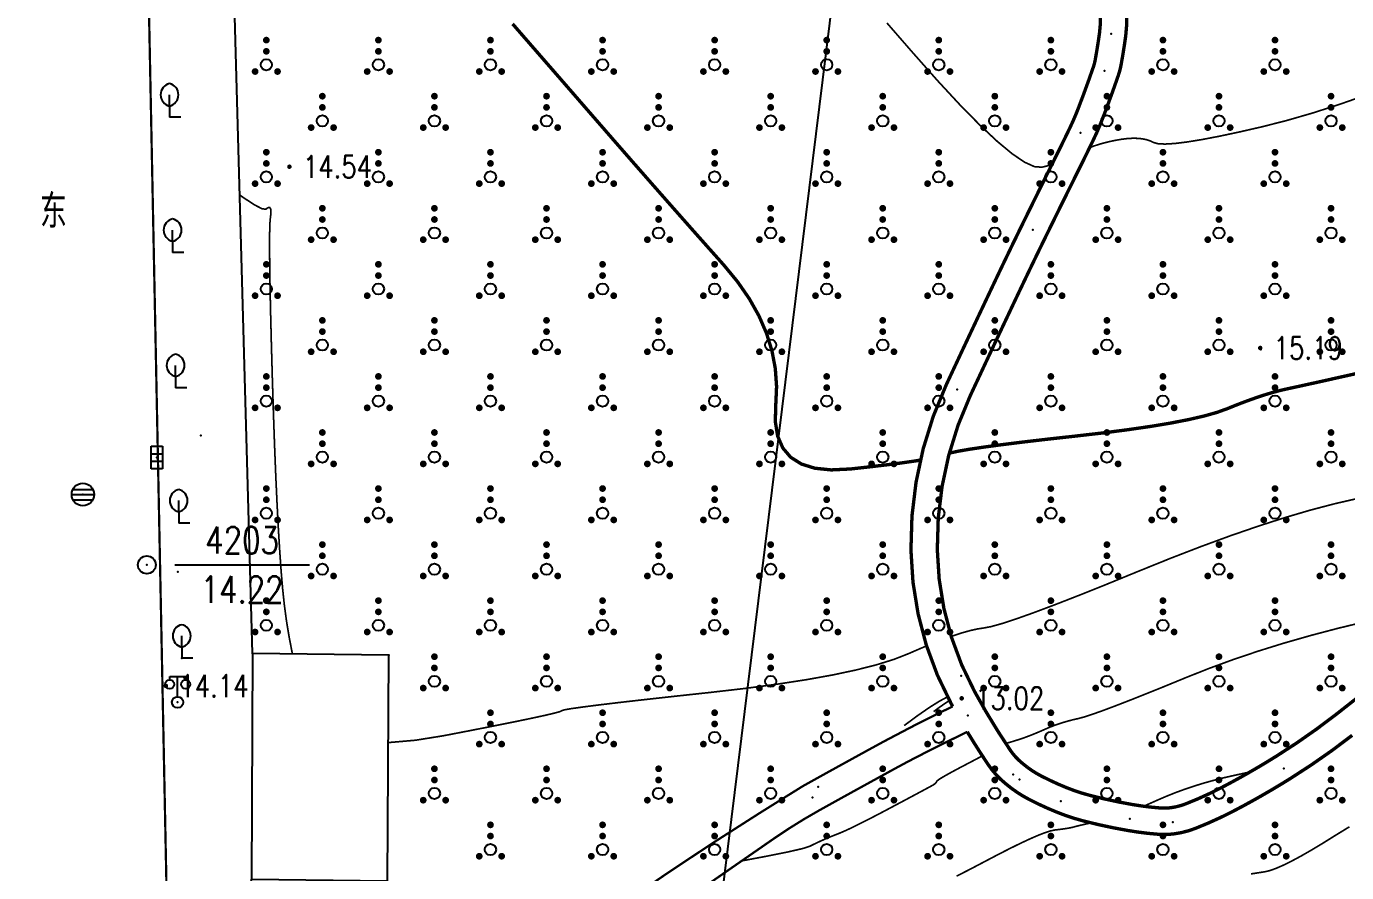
# Model space of a CAD drawing. Extents: x 940 to 2162, y 608 to 1562.
# Drawn here: x 2022.6 to 2081.5, y 959.4 to 997.2 of the extents above; entities that cross this region are included whole.
import ezdxf
from ezdxf.enums import TextEntityAlignment as Align

# ---------------------------------------------------------------- set-up
doc = ezdxf.new("R2010")
doc.units = 0
doc.header["$LTSCALE"] = 0.5
doc.header["$PDSIZE"] = 0.2
doc.linetypes.add('X3', pattern=[5, 4, -1])
doc.layers.get('0').update_dxf_attribs({"linetype": 'CONTINUOUS'})
for name, color, linetype in [('COMPONENT', 4, 'CONTINUOUS'), ('DGX', 2, 'CONTINUOUS'), ('DLDW', 11, 'CONTINUOUS'), ('DLSS', 4, 'CONTINUOUS'), ('GCD', 1, 'CONTINUOUS'), ('GXYZ', 2, 'CONTINUOUS'), ('JMD', 6, 'CONTINUOUS'), ('KZD', 1, 'CONTINUOUS'), ('ZBTZ', 3, 'CONTINUOUS'), ('ZDH', 1, 'CONTINUOUS')]:
    doc.layers.add(name, color=color, linetype=linetype)
doc.styles.add('HZ', font='rs.shx', dxfattribs={"width": 0.8, "bigfont": 'hztxt.shx'})
doc.linetypes.add('1161', pattern='A,0,[149,AAA.SHX,S=0.15,R=0,X=0,Y=0],-1.6', length=1.6)

# ---------------------------------------------------------------- blocks, each defined once
blk = doc.blocks.new('gcbj0103')
for p, q in [((-1, 0), (1, 0)), ((-0.9, 0.43), (0.9, 0.43)), ((-0.88, -0.47), (0.88, -0.47))]:
    blk.add_line(p, q)
blk.add_circle((0, 0), 1)
blk = doc.blocks.new('gc097')
for p, q in [((-0.7, 2), (-0.7, 2.3)), ((-0.7, 2.3), (0.7, 2.3)), ((0, 0.5), (0, 2.3)), ((0.7, 2.3), (0.7, 2))]:
    blk.add_line(p, q)
for centre, radius in [((-0.7, 1.6), 0.4), ((0.73, 1.6), 0.4), ((0, 0), 0.5)]:
    blk.add_circle(centre, radius)
blk = doc.blocks.new('gc143')
for p, q in [((0, 1), (0, 2)), ((0, 1), (0, 0)), ((1, 0), (0, 0))]:
    blk.add_line(p, q)
for centre, start, end in [((0.225, 2), 102.68038, 257.31962), ((-0.225, 2), 282.68038, 77.31962)]:
    blk.add_arc(centre, 1.025, start, end)
blk = doc.blocks.new('gc041')
for p, q in [((-1, 0.5), (1, 0.5)), ((-1, -0.5), (-1, 0.5)), ((-0.33, 0.5), (-0.33, -0.5)), ((0.33, 0.5), (0.33, -0.5)), ((1, 0.5), (1, -0.5)), ((1, -0.5), (-1, -0.5))]:
    blk.add_line(p, q)
blk = doc.blocks.new('GC200')
at = {"linetype": 'Continuous', "const_width": 0.2, "flags": 128}
blk.add_lwpolyline([(-0.1, 0, 1), (0.1, 0, 1)], format="xyb", close=True, dxfattribs=at)
blk = doc.blocks.new('gc117')
blk.add_circle((0, 0), 0.8)
blk.add_point((0, 0))
blk = doc.blocks.new('gc160')
at = {"const_width": 0.3}
for points in [[(-0.15, 2.2, 1), (0.15, 2.2, 1)], [(-0.15, 1.2, 1), (0.15, 1.2, 1)], [(-1.15, -0.6, 1), (-0.85, -0.6, 1)], [(0.85, -0.6, 1), (1.15, -0.6, 1)]]:
    blk.add_lwpolyline(points, format="xyb", close=True, dxfattribs=at)
blk.add_circle((0, 0), 0.5)

msp = doc.modelspace()

# ---------------------------------------------------------------- linework, layer by layer
at = {"linetype": 'Continuous'}
msp.add_line((2047.906, 911.827), (2062.739, 1031.923), dxfattribs=at)
at = {"layer": 'DGX', "color": 3, "linetype": 'Continuous', "const_width": 0.15}
for points in [[(2044.314, 997.266), (2044.766, 996.746), (2045.257, 996.182), (2045.786, 995.574), (2046.354, 994.922), (2046.959, 994.226), (2047.602, 993.486), (2048.284, 992.702), (2048.982, 991.9), (2049.675, 991.107), (2050.364, 990.321), (2051.048, 989.543), (2051.727, 988.773), (2052.401, 988.011), (2053.071, 987.257), (2053.736, 986.511), (2054.351, 985.764), (2054.874, 985.009), (2055.304, 984.244), (2055.64, 983.47), (2055.884, 982.687), (2056.034, 981.895), (2056.091, 981.093), (2056.055, 980.283), (2056.034, 979.525), (2056.139, 978.881), (2056.368, 978.351), (2056.721, 977.936), (2057.2, 977.634), (2057.802, 977.447), (2058.53, 977.373), (2059.382, 977.414), (2060.248, 977.51), (2061.018, 977.601), (2061.691, 977.688), (2062.268, 977.771), (2062.508, 977.81)], [(2063.796, 978.118), (2063.823, 978.127), (2064.183, 978.205), (2064.688, 978.293), (2065.337, 978.39), (2066.132, 978.497), (2067.071, 978.614), (2068.156, 978.741), (2069.385, 978.877), (2070.631, 979.02), (2071.763, 979.166), (2072.783, 979.314), (2073.69, 979.465), (2074.484, 979.62), (2075.165, 979.777), (2075.733, 979.937), (2076.188, 980.1), (2076.578, 980.258), (2076.951, 980.402), (2077.308, 980.532), (2077.647, 980.649), (2077.97, 980.753), (2078.276, 980.842), (2078.565, 980.918), (2078.836, 980.981), (2079.126, 981.043), (2079.467, 981.117), (2079.861, 981.204), (2080.307, 981.302), (2080.804, 981.413), (2081.354, 981.536), (2081.956, 981.671)]]:
    msp.add_lwpolyline(points, dxfattribs=at)
at = {"layer": 'DGX', "linetype": 'Continuous', "const_width": 0.075}
for points in [[(2061.015, 997.306), (2062.16, 995.99), (2063.271, 994.736), (2064.27, 993.657), (2065.158, 992.754), (2065.934, 992.027), (2066.599, 991.475), (2067.152, 991.099), (2067.594, 990.899), (2067.924, 990.874), (2068.19, 990.939), (2068.37, 990.988)], [(2070.055, 991.746), (2070.254, 991.821), (2070.47, 991.892), (2070.704, 991.958), (2070.955, 992.02), (2071.225, 992.076), (2071.494, 992.122), (2071.747, 992.152), (2071.982, 992.165), (2072.2, 992.161), (2072.401, 992.141), (2072.585, 992.104), (2072.752, 992.05), (2072.901, 991.98), (2073.101, 991.923), (2073.416, 991.906), (2073.848, 991.931), (2074.396, 991.998), (2075.061, 992.106), (2075.842, 992.255), (2076.739, 992.446), (2077.752, 992.678), (2078.848, 992.957), (2079.991, 993.287), (2081.181, 993.669), (2082.419, 994.102)], [(2032.145, 989.633), (2032.3, 989.521), (2032.808, 989.19), (2033.144, 989.017), (2033.307, 989.003), (2033.377, 989.054), (2033.434, 989.077), (2033.479, 989.073), (2033.511, 989.04), (2033.529, 988.98), (2033.535, 988.891), (2033.528, 988.775), (2033.509, 988.63), (2033.487, 988.38), (2033.475, 987.946), (2033.472, 987.328), (2033.478, 986.526), (2033.493, 985.54), (2033.518, 984.37), (2033.552, 983.017), (2033.595, 981.479), (2033.644, 979.907), (2033.695, 978.447), (2033.749, 977.101), (2033.806, 975.867), (2033.864, 974.747), (2033.926, 973.74), (2033.989, 972.847), (2034.055, 972.066), (2034.131, 971.351), (2034.224, 970.653), (2034.335, 969.973), (2034.462, 969.311), (2034.494, 969.167)], [(2063.881, 969.946), (2063.974, 969.979), (2064.373, 970.108), (2064.733, 970.208), (2065.053, 970.279), (2065.333, 970.322), (2065.669, 970.386), (2066.155, 970.522), (2066.792, 970.731), (2067.579, 971.011), (2068.517, 971.363), (2069.605, 971.787), (2070.844, 972.283), (2072.233, 972.852), (2073.667, 973.431), (2075.038, 973.96), (2076.348, 974.44), (2077.595, 974.869), (2078.78, 975.249), (2079.903, 975.579), (2080.964, 975.858), (2081.963, 976.088)], [(2066.315, 965.172), (2066.394, 965.194), (2066.482, 965.219), (2066.573, 965.246), (2066.665, 965.274), (2066.759, 965.303), (2066.855, 965.333), (2066.953, 965.365), (2067.052, 965.398), (2067.156, 965.434), (2067.268, 965.475), (2067.388, 965.521), (2067.516, 965.571), (2067.651, 965.627), (2067.794, 965.687), (2067.945, 965.752), (2068.104, 965.822), (2068.269, 965.893), (2068.439, 965.96), (2068.612, 966.023), (2068.791, 966.082), (2068.973, 966.138), (2069.161, 966.19), (2069.352, 966.239), (2069.548, 966.283), (2069.797, 966.349), (2070.147, 966.462), (2070.598, 966.621), (2071.15, 966.827), (2071.804, 967.08), (2072.558, 967.379), (2073.414, 967.724), (2074.371, 968.117), (2075.398, 968.524), (2076.463, 968.914), (2077.568, 969.287), (2078.711, 969.643), (2079.894, 969.981), (2081.115, 970.303), (2082.375, 970.608)], [(2038.77, 965.221), (2038.875, 965.22), (2039.983, 965.316), (2041.229, 965.516), (2042.463, 965.754), (2043.533, 965.964), (2044.439, 966.146), (2045.181, 966.3), (2045.759, 966.426), (2046.174, 966.523), (2046.424, 966.592), (2046.51, 966.633), (2046.616, 966.67), (2046.928, 966.725), (2047.444, 966.798), (2048.165, 966.89), (2049.091, 967.001), (2050.221, 967.13), (2051.557, 967.278), (2053.097, 967.444), (2054.673, 967.625), (2056.116, 967.816), (2057.425, 968.017), (2058.602, 968.229), (2059.646, 968.451), (2060.557, 968.683), (2061.334, 968.925), (2061.979, 969.178), (2062.537, 969.421), (2062.782, 969.522)], [(2063.719, 967.252), (2063.351, 967.055), (2062.905, 966.775), (2062.382, 966.413), (2061.784, 965.97)], [(2063.805, 967.086), (2063.645, 966.985), (2063.39, 966.809), (2063.098, 966.592)], [(2054.529, 959.934), (2055.595, 960.133), (2056.59, 960.332), (2057.248, 960.483), (2057.571, 960.586), (2057.725, 960.662), (2057.878, 960.737), (2058.032, 960.808), (2058.185, 960.877), (2058.337, 960.943), (2058.489, 961.007), (2058.641, 961.068), (2058.792, 961.127), (2058.961, 961.195), (2059.166, 961.285), (2059.406, 961.396), (2059.681, 961.53), (2059.992, 961.686), (2060.339, 961.863), (2060.721, 962.062), (2061.139, 962.283), (2061.55, 962.502), (2061.912, 962.694), (2062.224, 962.861), (2062.486, 963.001), (2062.7, 963.116), (2062.863, 963.204), (2062.978, 963.266), (2063.043, 963.301), (2063.081, 963.324), (2063.116, 963.347), (2063.146, 963.369), (2063.173, 963.392), (2063.195, 963.415), (2063.213, 963.437), (2063.228, 963.46), (2063.238, 963.482), (2063.266, 963.514), (2063.332, 963.563), (2063.436, 963.63), (2063.579, 963.715), (2063.76, 963.817), (2063.98, 963.937), (2064.238, 964.075), (2064.534, 964.23), (2064.832, 964.386), (2065.092, 964.524), (2065.271, 964.62)], [(2072.467, 962.371), (2072.478, 962.376), (2072.792, 962.515), (2073.15, 962.674), (2073.535, 962.839), (2073.93, 962.995), (2074.336, 963.143), (2074.752, 963.282), (2075.178, 963.412), (2075.615, 963.533), (2076.062, 963.646), (2076.519, 963.75), (2076.956, 963.845), (2077.213, 963.901)], [(2064.123, 959.255), (2064.724, 959.562), (2065.347, 959.889), (2065.952, 960.207), (2066.496, 960.485), (2066.981, 960.723), (2067.406, 960.921), (2067.771, 961.079), (2068.076, 961.197), (2068.322, 961.274), (2068.507, 961.312), (2068.656, 961.33), (2068.791, 961.347), (2068.913, 961.364), (2069.021, 961.38), (2069.116, 961.395), (2069.198, 961.411), (2069.265, 961.425), (2069.32, 961.439), (2069.38, 961.456), (2069.463, 961.477), (2069.57, 961.503), (2069.7, 961.535), (2069.854, 961.571), (2070.032, 961.612), (2070.116, 961.631)], [(2077.254, 959.354), (2077.474, 959.387), (2077.684, 959.42), (2077.883, 959.451), (2078.103, 959.504), (2078.372, 959.6), (2078.691, 959.739), (2079.059, 959.92), (2079.478, 960.145), (2079.946, 960.413), (2080.463, 960.724), (2081.031, 961.078), (2081.648, 961.456)]]:
    msp.add_lwpolyline(points, dxfattribs=at)
at = {"layer": 'DLSS', "linetype": 'Continuous', "const_width": 0.1, "flags": 128}
msp.add_lwpolyline([(2024.584, 1094.344), (2026.283, 1088.298), (2028.885, 958.174)], dxfattribs=at)
at = {"layer": 'DLSS', "linetype": 'X3', "const_width": 0.15, "flags": 128}
msp.add_lwpolyline([(2063.11, 1028.812, 0.009393), (2061.614, 1027.963, 0.032657), (2061.269, 1027.727, 0.003362), (2060.617, 1027.207, 0.002165), (2059.607, 1026.385, 0.01243), (2056.148, 1023.397, 0.032369), (2054.976, 1022.185, 0.038161), (2054.75, 1021.873, 0.007344), (2053.472, 1019.726, 0.029238), (2051.856, 1016.493, 0.138372), (2051.799, 1016.056, 0.110162), (2051.946, 1015.67, -0.055491), (2052.636, 1014.322, -0.049057), (2053.078, 1012.688, 0.047783), (2053.461, 1011.255, 0.15378), (2055.127, 1009.118, 0.048567), (2063.423, 1004.516, 0.046718), (2066.075, 1003.649, -0.068559), (2068.104, 1002.887, -0.136722), (2070.991, 1000.096, -0.168091), (2071.666, 996.728, -0.011589), (2071.459, 995.436, -0.037645), (2071.334, 994.96, -0.009057), (2070.629, 993.028, -0.019789), (2070.239, 992.127, -0.003514), (2069.633, 990.888, 0.001397), (2068.109, 987.801, 0.003235), (2066.948, 985.395, 0.001662), (2064.729, 980.679, 0.113386), (2063.261, 973.812, 0.121437), (2064.92, 967.496, 0.023819), (2066.51, 964.881, 0.07506), (2067.052, 964.291, 0.002253), (2067.275, 964.113, 0.009049), (2067.314, 964.083, 0.038422), (2067.898, 963.721, 0.02326), (2069.021, 963.203, 0.033282), (2070.092, 962.85, 0.020485), (2071.966, 962.448, 0.023844), (2073.213, 962.294, 0.051956), (2073.684, 962.307, 0.059864), (2074.338, 962.476, 0.027265), (2075.929, 963.198, 0.009707), (2077.154, 963.868, 0.009501), (2078.379, 964.6, 0.02605), (2081.047, 966.463, 0.007281), (2090.296, 973.886, 0.011792), (2097.552, 980.18, 0.041231), (2099.362, 982.121, 0.030144), (2100.341, 983.529, 0.04346), (2100.845, 984.544, 0.014111), (2101.18, 985.476, 0.009361), (2101.628, 986.932, 0.035302), (2103.044, 993.601, -0.034915), (2104.508, 1000.524, -0.005535), (2105.019, 1002.241, 0.005872), (2105.492, 1003.833, 0.013847), (2106.111, 1006.266, 0.027001), (2106.317, 1007.486, 0.056816), (2106.317, 1007.673, 0.014659), (2106.139, 1008.915, 0.07055), (2105.409, 1011.169, 0.095028), (2104.415, 1012.495, 0.058948), (2103.608, 1013.071, 0.030371), (2101.678, 1013.984, 0.077047), (2095.226, 1015.475, -0.072143), (2087.935, 1017.086, -0.010053), (2084.866, 1018.317, -0.022497), (2083.491, 1018.976, -0.037596), (2080.26, 1021.032, -0.029457), (2076.563, 1024.152, -0.025988), (2075.276, 1025.509, 0.028452), (2074.187, 1026.645, 0.047465), (2073.412, 1027.24, 0.02037), (2071.238, 1028.484, 0.110924), (2066.754, 1029.666, 0.134366)], format="xyb", close=True, dxfattribs=at)
at = {"layer": 'DLSS', "linetype": 'X3'}
for points, const_width in [([(2069.977, 999.501, -0.168091), (2070.501, 996.887, -0.011589), (2070.303, 995.648, -0.037645), (2070.223, 995.344, -0.009057), (2069.532, 993.452, -0.019789), (2069.179, 992.636, -0.003514), (2068.58, 991.411, 0.001397), (2067.053, 988.319, 0.003235), (2065.885, 985.899, 0.001662), (2063.663, 981.176, 0.113386), (2062.085, 973.794, 0.121437), (2063.887, 966.933, 0.000947), (2063.948, 966.823, 0.07506)], 0.15), ([(2063.948, 966.823, 0.002904), (2062.952, 966.337, 0.006198), (2062.049, 965.877, 0.000061), (2060.839, 965.241, 0.003544), (2060.811, 965.225, 0.000896), (2060.281, 964.936, 0.00032), (2058.807, 964.125, 0.000643), (2058.139, 963.756, 0.000561), (2057.375, 963.332, 0.011901), (2057.158, 963.204, 0.001187), (2055.283, 962.034, 0.012561), (2049.172, 957.98, 0.011009), (2042.432, 953.037, 0.009475), (2041.832, 952.558, 0.001241), (2037.474, 948.924, 0.027642), (2033.99, 945.659, 0.015304), (2030.136, 941.37, 0.018637)], 0.1), ([(2064.599, 965.691, 0.003849), (2062.645, 964.721, 0.008077), (2061.433, 964.084, 0.000804), (2059.434, 962.987, 0.001123), (2058.007, 962.196, 0.023805), (2055.998, 960.948, 0.003696), (2043.204, 951.992, 0.037288), (2038.343, 947.958, 0.022871), (2029.434, 938.544, 0.020486)], 0.1), ([(2064.599, 965.691, 0.013068), (2065.535, 964.223, 0.07506), (2066.315, 963.374, 0.002253), (2066.546, 963.19, 0.009049), (2066.619, 963.135, 0.038422), (2067.356, 962.677, 0.02326), (2068.579, 962.114, 0.033282), (2069.798, 961.711, 0.020485), (2071.767, 961.289, 0.023844), (2073.125, 961.121, 0.051956), (2073.84, 961.142, 0.059864), (2074.765, 961.38, 0.027265), (2076.473, 962.156, 0.009707), (2077.738, 962.847, 0.009501), (2079.001, 963.602, 0.02605), (2081.77, 965.535, 0.007281)], 0.15)]:
    msp.add_lwpolyline(points, format="xyb", dxfattribs=dict(at, const_width=const_width))
at = {"layer": 'JMD', "linetype": 'Continuous', "flags": 128}
msp.add_lwpolyline([(2038.789, 969.113), (2032.715, 969.19), (2032.666, 959.123), (2038.74, 959.046)], close=True, dxfattribs=at)
at = {"layer": 'KZD', "linetype": 'Continuous'}
msp.add_line((2029.246, 973.138), (2035.246, 973.138), dxfattribs=at)
at = {"layer": 'ZBTZ', "linetype": '1161', "flags": 128}
msp.add_lwpolyline([(2121.821, 1026.507), (2151.194, 995.675), (2151.424, 993.355), (2151.527, 990.431), (2151.527, 989.009), (2151.38, 988.341), (2150.996, 986.928), (2150.016, 985.07), (2148.287, 982.5), (2146.192, 980.091), (2145.702, 979.784), (2096.331, 944.91), (2043.545, 908.403), (1945.968, 839.941), (1866.414, 784.936), (1843.996, 770.506), (1793.749, 739.613), (1787.354, 736.359), (1781.603, 733.161), (1764.838, 723.953), (1752.604, 717.55), (1721.548, 702.099), (1717.345, 700.442), (1716.798, 703.248), (1715.254, 709.135), (1713.327, 719.292), (1713.392, 719.887), (1741.417, 727.61), (1760.938, 734.886), (1799.048, 751.941), (1804.235, 754.505), (1825.475, 766.531), (1841.906, 776.797), (1864.563, 793.153), (1992.85, 882.756), (2000.005, 888.797), (2003.78, 892.557), (2012.651, 902.658), (2015.541, 906.339), (2020.91, 915.004), (2025.381, 925.024), (2030.022, 940.676), (2031.48, 947.697), (2032.666, 959.123), (2038.74, 959.046), (2038.789, 969.113), (2032.715, 969.19), (2030.804, 1037.782), (2029.784, 1088.816), (2027.963, 1095.294), (2025.312, 1099.929), (2022.408, 1105.058), (2019.025, 1109.612), (2017.022, 1111.917), (2001.137, 1128.319), (1942.65, 1190.714), (1941.547, 1191.886), (1941.019, 1193.1), (1940.907, 1193.976), (1940.931, 1194.876), (1941.083, 1195.878), (1941.439, 1197.02), (1942.053, 1198.131), (1942.56, 1198.768), (1943.296, 1199.492), (1944.461, 1200.393), (1945.459, 1200.713), (1947.057, 1201.057), (1949.303, 1201.034), (1953.928, 1200.94), (1955.831, 1200.742), (2121.117, 1027.246)], close=True, dxfattribs=at)
at = {"layer": 'ZBTZ', "linetype": 'Continuous', "flags": 128}
msp.add_lwpolyline([(1872.958, 775.753), (2152.332, 970.645), (2149.189, 974.895), (2149.189, 974.895), (2099.773, 939.99, -0.002407), (2052.876, 907.518, -0.000008), (2047.904, 904.11, 0.000043), (2046.94, 903.45, 0.005433), (1949.469, 835.063, -0.007658)], format="xyb", dxfattribs=at)
at = {"layer": 'ZDH', "linetype": 'Continuous'}
for p in [(2071.022, 996.816, 15.682), (2070.72, 995.172, 15.595), (2069.653, 992.408, 15.519), (2034.358, 990.896, 14.537), (2067.525, 988.087, 15.455), (2077.667, 982.811, 15.187), (2077.667, 982.811, 15.187), (2077.667, 982.811, 15.187), (2077.7, 982.741, 15.187), (2077.7, 982.741, 15.187), (2077.7, 982.741, 15.187), (2064.14, 980.954, 15.163), (2030.412, 978.907, 14.384), (2030.412, 978.907, 14.384), (2030.412, 978.907, 14.384), (2028.442, 977.928, 14.243), (2028.442, 977.928, 14.243), (2028.442, 977.928, 14.243), (2025.143, 976.278, 14.286), (2025.143, 976.278, 14.286), (2025.143, 976.278, 14.286), (2027.996, 973.138, 14.22), (2027.996, 973.138, 14.22), (2029.38, 972.833, 14.369), (2029.38, 972.833, 14.369), (2029.38, 972.833, 14.369), (2029.553, 968.97, 14.351), (2029.553, 968.97, 14.351), (2029.553, 968.97, 14.351), (2032.715, 969.19, 14.438), (2032.715, 969.19, 14.438), (2032.715, 969.19, 14.438), (2038.789, 969.113, 14.672), (2038.789, 969.113, 14.672), (2038.789, 969.113, 14.672), (2028.848, 967.738, 14.142), (2028.848, 967.738, 14.142), (2028.848, 967.738, 14.142), (2064.32, 968.183, 14.375), (2064.349, 967.185, 13.024), (2064.349, 967.185, 13.024), (2064.349, 967.185, 13.024), (2029.367, 967.008, 14.16), (2029.367, 967.008, 14.16), (2029.367, 967.008, 14.16), (2064.617, 966.422, 14.217), (2066.645, 963.784, 13.844), (2066.645, 963.784, 13.844), (2066.645, 963.784, 13.844), (2066.93, 963.559, 13.805), (2066.93, 963.559, 13.805), (2066.93, 963.559, 13.805), (2078.723, 964.048, 13.478), (2078.723, 964.048, 13.478), (2078.723, 964.048, 13.478), (2057.953, 963.24, 14.246), (2057.691, 962.764, 14.25), (2068.777, 962.601, 13.658), (2068.777, 962.601, 13.658), (2068.777, 962.601, 13.658), (2076.23, 962.622, 13.368), (2076.23, 962.622, 13.368), (2076.23, 962.622, 13.368), (2071.856, 961.807, 13.473), (2071.856, 961.807, 13.473), (2071.856, 961.807, 13.473), (2073.77, 961.663, 13.393), (2073.77, 961.663, 13.393), (2073.77, 961.663, 13.393)]:
    msp.add_point(p, dxfattribs=at)

# ---------------------------------------------------------------- block references
at = {"layer": 'COMPONENT', "linetype": 'Continuous', "xscale": 0.5, "yscale": 0.5}
msp.add_blockref('gcbj0103', (2025.143, 976.278, 15.427), dxfattribs=at)
at = {"layer": 'DLDW', "linetype": 'Continuous', "xscale": 0.5, "yscale": 0.5}
msp.add_blockref('gc097', (2029.367, 967.008, 14.16), dxfattribs=at)
at = {"layer": 'GCD', "linetype": 'Continuous'}
ref = msp.add_blockref('GC200', (2034.358, 990.896, 14.537), dxfattribs=dict(at, xscale=0.5, yscale=0.5, zscale=0.5))
ref.add_attrib('height', '14.54', dxfattribs={"linetype": 'Continuous', "height": 1, "style": 'HZ', "width": 0.8}).set_placement((2034.958, 990.896, 14.537), align=Align.MIDDLE_LEFT)
ref = msp.add_blockref('GC200', (2077.667, 982.811, 15.187), dxfattribs=dict(at, xscale=0.5, yscale=0.5, zscale=0.5))
ref.add_attrib('height', '15.19', dxfattribs={"linetype": 'Continuous', "height": 1, "style": 'HZ', "width": 0.8}).set_placement((2078.267, 982.811, 15.187), align=Align.MIDDLE_LEFT)
ref = msp.add_blockref('GC200', (2028.848, 967.738, 14.142), dxfattribs=dict(at, xscale=0.5, yscale=0.5, zscale=0.5))
ref.add_attrib('height', '14.14', dxfattribs={"linetype": 'Continuous', "height": 1, "style": 'HZ', "width": 0.8}).set_placement((2029.448, 967.738, 14.142), align=Align.MIDDLE_LEFT)
ref = msp.add_blockref('GC200', (2064.349, 967.185, 13.024), dxfattribs=dict(at, xscale=0.5, yscale=0.5, zscale=0.5))
ref.add_attrib('height', '13.02', dxfattribs={"linetype": 'Continuous', "height": 1, "style": 'HZ', "width": 0.8}).set_placement((2064.949, 967.185, 13.024), align=Align.MIDDLE_LEFT)
at = {"layer": 'GXYZ', "linetype": 'Continuous', "xscale": 0.5, "yscale": 0.5, "zscale": 0.5, "rotation": 90}
msp.add_blockref('gc041', (2028.442, 977.928, 14.243), dxfattribs=at)
at = {"layer": 'KZD', "linetype": 'Continuous', "xscale": 0.5, "yscale": 0.5}
msp.add_blockref('gc117', (2027.996, 973.138, 14.22), dxfattribs=at)
at = {"layer": 'ZBTZ', "linetype": 'Continuous', "xscale": 0.5, "yscale": 0.5}
for name, p in [('gc160', (2033.327, 995.442)), ('gc160', (2038.327, 995.442)), ('gc160', (2043.327, 995.442)), ('gc160', (2048.327, 995.442)), ('gc160', (2053.327, 995.442)), ('gc160', (2058.327, 995.442)), ('gc160', (2063.327, 995.442)), ('gc160', (2068.327, 995.442)), ('gc160', (2073.327, 995.442)), ('gc160', (2078.327, 995.442)), ('gc143', (2029.008, 993.104, 14.351)), ('gc160', (2035.827, 992.942)), ('gc160', (2040.827, 992.942)), ('gc160', (2045.827, 992.942)), ('gc160', (2050.827, 992.942)), ('gc160', (2055.827, 992.942)), ('gc160', (2060.827, 992.942)), ('gc160', (2065.827, 992.942)), ('gc160', (2070.827, 992.942)), ('gc160', (2075.827, 992.942)), ('gc160', (2080.827, 992.942)), ('gc160', (2033.327, 990.442)), ('gc160', (2038.327, 990.442)), ('gc160', (2043.327, 990.442)), ('gc160', (2048.327, 990.442)), ('gc160', (2053.327, 990.442)), ('gc160', (2058.327, 990.442)), ('gc160', (2063.327, 990.442)), ('gc160', (2068.327, 990.442)), ('gc160', (2073.327, 990.442)), ('gc160', (2078.327, 990.442)), ('gc160', (2035.827, 987.942)), ('gc160', (2040.827, 987.942)), ('gc160', (2045.827, 987.942)), ('gc160', (2050.827, 987.942)), ('gc160', (2055.827, 987.942)), ('gc160', (2060.827, 987.942)), ('gc160', (2065.827, 987.942)), ('gc160', (2070.827, 987.942)), ('gc160', (2075.827, 987.942)), ('gc160', (2080.827, 987.942)), ('gc143', (2029.144, 987.07, 14.351)), ('gc160', (2033.327, 985.442)), ('gc160', (2038.327, 985.442)), ('gc160', (2043.327, 985.442)), ('gc160', (2048.327, 985.442)), ('gc160', (2053.327, 985.442)), ('gc160', (2058.327, 985.442)), ('gc160', (2063.327, 985.442)), ('gc160', (2068.327, 985.442)), ('gc160', (2073.327, 985.442)), ('gc160', (2078.327, 985.442)), ('gc160', (2035.827, 982.942)), ('gc160', (2040.827, 982.942)), ('gc160', (2045.827, 982.942)), ('gc160', (2050.827, 982.942)), ('gc160', (2055.827, 982.942)), ('gc160', (2060.827, 982.942)), ('gc160', (2065.827, 982.942)), ('gc160', (2070.827, 982.942)), ('gc160', (2075.827, 982.942)), ('gc160', (2080.827, 982.942)), ('gc143', (2029.281, 981.037, 14.351)), ('gc160', (2033.327, 980.442)), ('gc160', (2038.327, 980.442)), ('gc160', (2043.327, 980.442)), ('gc160', (2048.327, 980.442)), ('gc160', (2053.327, 980.442)), ('gc160', (2058.327, 980.442)), ('gc160', (2063.327, 980.442)), ('gc160', (2068.327, 980.442)), ('gc160', (2073.327, 980.442)), ('gc160', (2078.327, 980.442)), ('gc160', (2035.827, 977.942)), ('gc160', (2040.827, 977.942)), ('gc160', (2045.827, 977.942)), ('gc160', (2050.827, 977.942)), ('gc160', (2055.827, 977.942)), ('gc160', (2060.827, 977.942)), ('gc160', (2065.827, 977.942)), ('gc160', (2070.827, 977.942)), ('gc160', (2075.827, 977.942)), ('gc160', (2080.827, 977.942)), ('gc160', (2033.327, 975.442)), ('gc160', (2038.327, 975.442)), ('gc160', (2043.327, 975.442)), ('gc160', (2048.327, 975.442)), ('gc160', (2053.327, 975.442)), ('gc160', (2058.327, 975.442)), ('gc160', (2063.327, 975.442)), ('gc160', (2068.327, 975.442)), ('gc160', (2073.327, 975.442)), ('gc160', (2078.327, 975.442)), ('gc143', (2029.417, 975.003, 14.351)), ('gc160', (2035.827, 972.942)), ('gc160', (2040.827, 972.942)), ('gc160', (2045.827, 972.942)), ('gc160', (2050.827, 972.942)), ('gc160', (2055.827, 972.942)), ('gc160', (2060.827, 972.942)), ('gc160', (2065.827, 972.942)), ('gc160', (2070.827, 972.942)), ('gc160', (2075.827, 972.942)), ('gc160', (2080.827, 972.942)), ('gc160', (2033.327, 970.442)), ('gc160', (2038.327, 970.442)), ('gc160', (2043.327, 970.442)), ('gc160', (2048.327, 970.442)), ('gc160', (2053.327, 970.442)), ('gc160', (2058.327, 970.442)), ('gc160', (2063.327, 970.442)), ('gc160', (2068.327, 970.442)), ('gc160', (2073.327, 970.442)), ('gc160', (2078.327, 970.442)), ('gc143', (2029.553, 968.97, 14.351)), ('gc143', (2029.553, 968.97, 14.351)), ('gc160', (2040.827, 967.942)), ('gc160', (2045.827, 967.942)), ('gc160', (2050.827, 967.942)), ('gc160', (2055.827, 967.942)), ('gc160', (2060.827, 967.942)), ('gc160', (2065.827, 967.942)), ('gc160', (2070.827, 967.942)), ('gc160', (2075.827, 967.942)), ('gc160', (2080.827, 967.942)), ('gc160', (2043.327, 965.442)), ('gc160', (2048.327, 965.442)), ('gc160', (2053.327, 965.442)), ('gc160', (2058.327, 965.442)), ('gc160', (2063.327, 965.442)), ('gc160', (2068.327, 965.442)), ('gc160', (2073.327, 965.442)), ('gc160', (2078.327, 965.442)), ('gc160', (2040.827, 962.942)), ('gc160', (2045.827, 962.942)), ('gc160', (2050.827, 962.942)), ('gc160', (2055.827, 962.942)), ('gc160', (2060.827, 962.942)), ('gc160', (2065.827, 962.942)), ('gc160', (2070.827, 962.942)), ('gc160', (2075.827, 962.942)), ('gc160', (2080.827, 962.942)), ('gc160', (2043.327, 960.442)), ('gc160', (2048.327, 960.442)), ('gc160', (2053.327, 960.442)), ('gc160', (2058.327, 960.442)), ('gc160', (2063.327, 960.442)), ('gc160', (2068.327, 960.442)), ('gc160', (2073.327, 960.442)), ('gc160', (2078.327, 960.442))]:
    msp.add_blockref(name, p, dxfattribs=at)

# ---------------------------------------------------------------- texts
at = {"layer": 'DLSS', "linetype": 'Continuous', "style": 'HZ', "width": 0.8}
msp.add_text('东', height=1.5, dxfattribs=at).set_placement((2023.228, 988.158))
at = {"layer": 'KZD', "linetype": 'Continuous', "style": 'HZ', "width": 0.8}
for s, p in [('4203', (2032.246, 974.238)), ('14.22', (2032.246, 972.038))]:
    msp.add_text(s, height=1.2, dxfattribs=at).set_placement(p, align=Align.MIDDLE)

doc.saveas('drawing.dxf')
